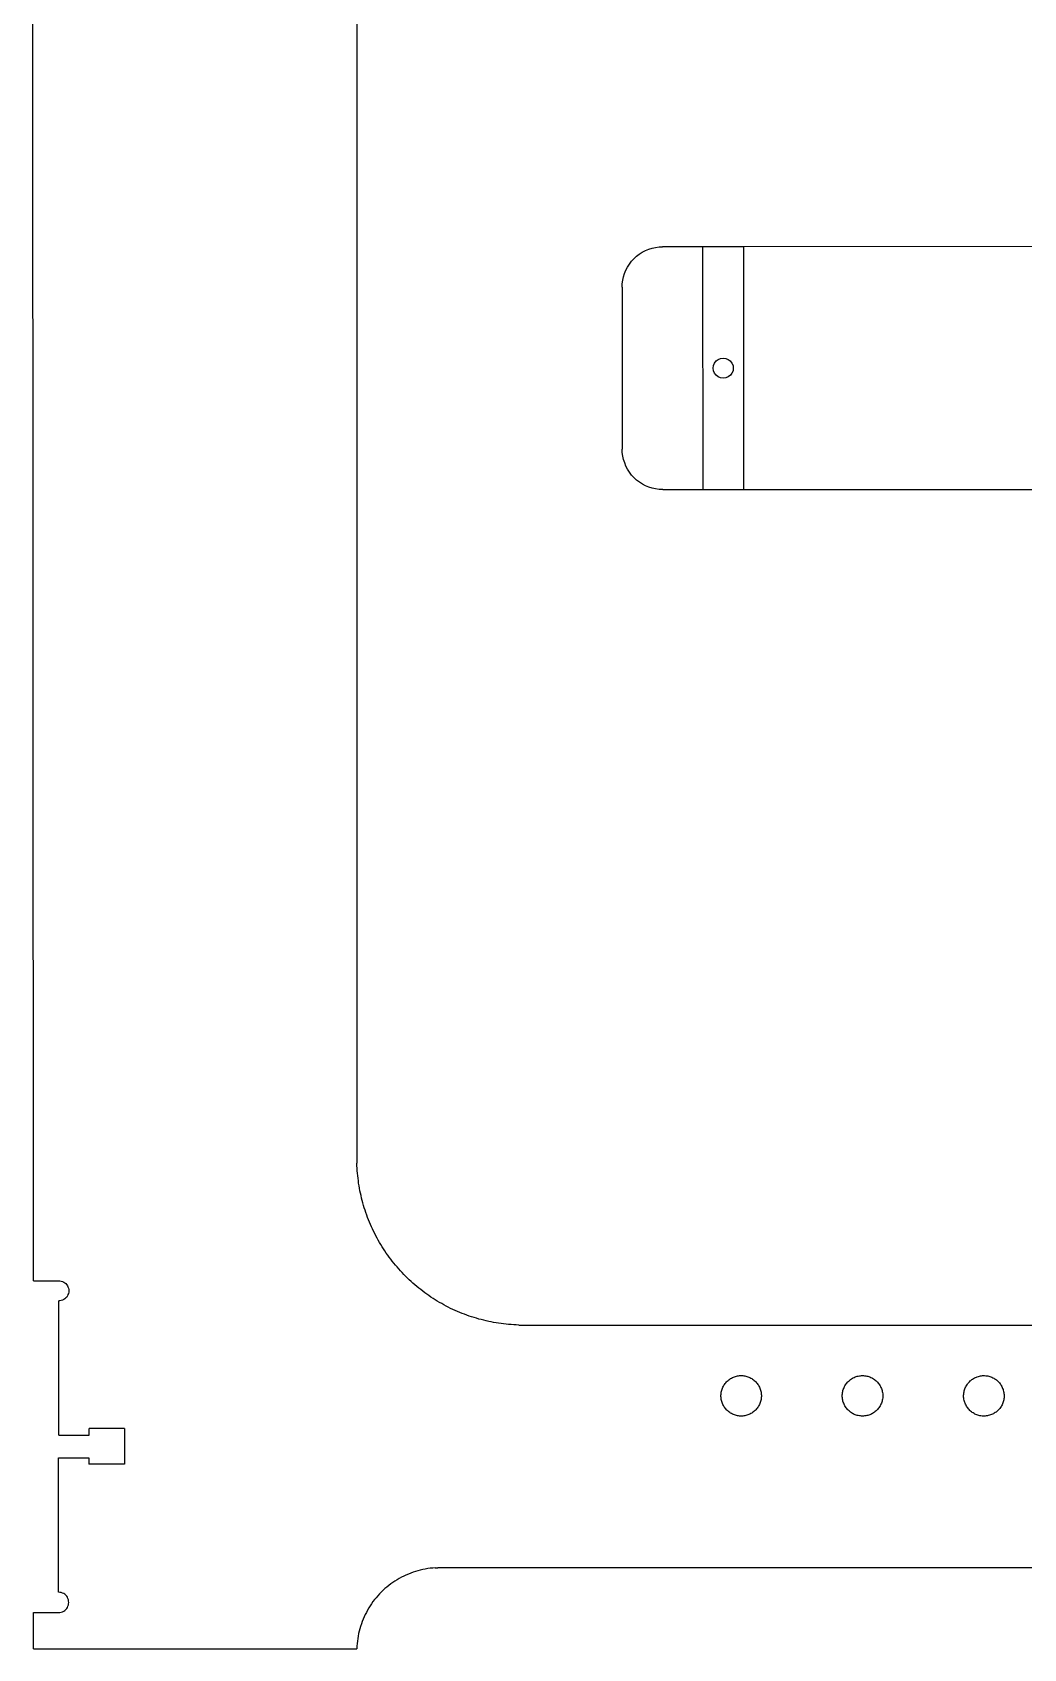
# Model space of a CAD drawing. Extents: x -72 to 72, y -22 to 22.
# Drawn here: x 28.6 to 40.85, y -22 to -2.02 of the extents above; entities that cross this region are included whole.
import ezdxf

# ---------------------------------------------------------------- set-up
doc = ezdxf.new("R2010")
doc.units = 0
doc.header["$MEASUREMENT"] = 0
doc.layers.get('0').update_dxf_attribs({"linetype": 'CONTINUOUS'})

msp = doc.modelspace()

# ---------------------------------------------------------------- linework, layer by layer
for p, q in [((32.612, 16.001), (32.609, -15.999)), ((28.61, -17.452), (28.597, 14.203)), ((36.034, -4.821), (36.066, -4.791)), ((36.066, -4.791), (36.1, -4.764)), ((36.1, -4.764), (36.137, -4.741)), ((36.137, -4.741), (36.176, -4.721)), ((36.176, -4.721), (36.216, -4.704)), ((36.216, -4.704), (36.258, -4.691)), ((36.258, -4.691), (36.3, -4.682)), ((36.3, -4.682), (36.344, -4.676)), ((36.344, -4.676), (36.387, -4.674)), ((36.887, -4.674), (36.387, -4.674)), ((37.387, -4.673), (36.887, -4.674)), ((36.888, -7.674), (36.887, -4.674)), ((45.387, -4.67), (37.387, -4.673)), ((37.387, -4.673), (37.388, -7.673)), ((35.917, -5.003), (35.934, -4.963)), ((35.934, -4.963), (35.954, -4.924)), ((35.954, -4.924), (35.978, -4.887)), ((35.978, -4.887), (36.004, -4.853)), ((36.004, -4.853), (36.034, -4.821)), ((35.887, -5.174), (35.889, -5.131)), ((35.887, -5.174), (35.888, -7.174)), ((35.889, -5.131), (35.895, -5.087)), ((35.895, -5.087), (35.904, -5.045)), ((35.904, -5.045), (35.917, -5.003)), ((37.012, -6.174), (37.016, -6.141)), ((37.016, -6.206), (37.012, -6.174)), ((37.016, -6.141), (37.029, -6.111)), ((37.029, -6.111), (37.049, -6.085)), ((37.049, -6.085), (37.075, -6.065)), ((37.075, -6.065), (37.105, -6.053)), ((37.105, -6.053), (37.137, -6.049)), ((37.137, -6.049), (37.169, -6.053)), ((37.169, -6.053), (37.2, -6.065)), ((37.2, -6.065), (37.225, -6.085)), ((37.225, -6.085), (37.245, -6.111)), ((37.245, -6.111), (37.258, -6.141)), ((37.258, -6.141), (37.262, -6.174)), ((37.262, -6.174), (37.258, -6.206)), ((37.029, -6.236), (37.016, -6.206)), ((37.049, -6.262), (37.029, -6.236)), ((37.075, -6.282), (37.049, -6.262)), ((37.105, -6.294), (37.075, -6.282)), ((37.137, -6.299), (37.105, -6.294)), ((37.17, -6.294), (37.137, -6.299)), ((37.2, -6.282), (37.17, -6.294)), ((37.226, -6.262), (37.2, -6.282)), ((37.245, -6.236), (37.226, -6.262)), ((37.258, -6.206), (37.245, -6.236)), ((35.89, -7.218), (35.888, -7.174)), ((35.896, -7.261), (35.89, -7.218)), ((35.905, -7.304), (35.896, -7.261)), ((35.919, -7.345), (35.905, -7.304)), ((35.935, -7.385), (35.919, -7.345)), ((35.955, -7.424), (35.935, -7.385)), ((35.979, -7.461), (35.955, -7.424)), ((36.005, -7.495), (35.979, -7.461)), ((36.035, -7.528), (36.005, -7.495)), ((36.067, -7.557), (36.035, -7.528)), ((36.102, -7.584), (36.067, -7.557)), ((36.139, -7.607), (36.102, -7.584)), ((36.177, -7.627), (36.139, -7.607)), ((36.218, -7.644), (36.177, -7.627)), ((36.259, -7.657), (36.218, -7.644)), ((36.302, -7.666), (36.259, -7.657)), ((36.345, -7.672), (36.302, -7.666)), ((36.389, -7.674), (36.345, -7.672)), ((36.389, -7.674), (36.888, -7.674)), ((36.888, -7.674), (37.388, -7.673)), ((37.388, -7.673), (45.388, -7.67)), ((32.61, -16.03), (32.609, -15.999)), ((32.612, -16.061), (32.61, -16.03)), ((32.614, -16.092), (32.612, -16.061)), ((32.616, -16.123), (32.614, -16.092)), ((32.619, -16.155), (32.616, -16.123)), ((32.623, -16.185), (32.619, -16.155)), ((32.627, -16.216), (32.623, -16.185)), ((32.631, -16.247), (32.627, -16.216)), ((32.636, -16.278), (32.631, -16.247)), ((32.641, -16.309), (32.636, -16.278)), ((32.647, -16.339), (32.641, -16.309)), ((32.654, -16.37), (32.647, -16.339)), ((32.66, -16.4), (32.654, -16.37)), ((32.667, -16.431), (32.66, -16.4)), ((32.675, -16.461), (32.667, -16.431)), ((32.683, -16.491), (32.675, -16.461)), ((32.692, -16.521), (32.683, -16.491)), ((32.701, -16.551), (32.692, -16.521)), ((32.71, -16.581), (32.701, -16.551)), ((32.72, -16.61), (32.71, -16.581)), ((32.73, -16.64), (32.72, -16.61)), ((32.741, -16.669), (32.73, -16.64)), ((32.753, -16.698), (32.741, -16.669)), ((32.764, -16.727), (32.753, -16.698)), ((32.776, -16.756), (32.764, -16.727)), ((32.789, -16.784), (32.776, -16.756)), ((32.802, -16.812), (32.789, -16.784)), ((32.815, -16.841), (32.802, -16.812)), ((32.829, -16.869), (32.815, -16.841)), ((32.843, -16.896), (32.829, -16.869)), ((32.858, -16.924), (32.843, -16.896)), ((32.873, -16.951), (32.858, -16.924)), ((32.889, -16.978), (32.873, -16.951)), ((32.905, -17.005), (32.889, -16.978)), ((32.921, -17.032), (32.905, -17.005)), ((32.938, -17.058), (32.921, -17.032)), ((32.955, -17.084), (32.938, -17.058)), ((32.972, -17.11), (32.955, -17.084)), ((32.99, -17.135), (32.972, -17.11)), ((33.008, -17.16), (32.99, -17.135)), ((33.027, -17.185), (33.008, -17.16)), ((33.046, -17.21), (33.027, -17.185)), ((33.065, -17.235), (33.046, -17.21)), ((33.085, -17.259), (33.065, -17.235)), ((33.105, -17.282), (33.085, -17.259)), ((33.126, -17.306), (33.105, -17.282)), ((33.147, -17.329), (33.126, -17.306)), ((33.168, -17.352), (33.147, -17.329)), ((33.189, -17.375), (33.168, -17.352)), ((33.211, -17.397), (33.189, -17.375)), ((28.61, -17.452), (28.923, -17.452)), ((28.923, -17.452), (28.939, -17.453)), ((28.939, -17.453), (28.955, -17.456)), ((28.955, -17.456), (28.97, -17.461)), ((28.97, -17.461), (28.985, -17.468)), ((28.985, -17.468), (28.999, -17.477)), ((28.999, -17.477), (29.011, -17.488)), ((29.011, -17.488), (29.022, -17.501)), ((29.022, -17.501), (29.031, -17.514)), ((29.031, -17.514), (29.038, -17.529)), ((29.038, -17.529), (29.043, -17.544)), ((29.043, -17.544), (29.047, -17.56)), ((29.047, -17.56), (29.048, -17.577)), ((29.048, -17.577), (29.047, -17.593)), ((33.234, -17.419), (33.211, -17.397)), ((33.256, -17.44), (33.234, -17.419)), ((33.279, -17.461), (33.256, -17.44)), ((33.302, -17.482), (33.279, -17.461)), ((33.326, -17.503), (33.302, -17.482)), ((33.349, -17.523), (33.326, -17.503)), ((33.374, -17.543), (33.349, -17.523)), ((33.398, -17.562), (33.374, -17.543)), ((33.423, -17.581), (33.398, -17.562)), ((28.939, -17.701), (28.923, -17.702)), ((28.923, -19.361), (28.923, -17.702)), ((28.955, -17.697), (28.939, -17.701)), ((28.97, -17.692), (28.955, -17.697)), ((28.985, -17.685), (28.97, -17.692)), ((28.999, -17.676), (28.985, -17.685)), ((29.011, -17.665), (28.999, -17.676)), ((29.022, -17.653), (29.011, -17.665)), ((29.031, -17.639), (29.022, -17.653)), ((29.038, -17.624), (29.031, -17.639)), ((29.043, -17.609), (29.038, -17.624)), ((29.047, -17.593), (29.043, -17.609)), ((33.448, -17.6), (33.423, -17.581)), ((33.473, -17.618), (33.448, -17.6)), ((33.498, -17.636), (33.473, -17.618)), ((33.524, -17.653), (33.498, -17.636)), ((33.55, -17.671), (33.524, -17.653)), ((33.577, -17.687), (33.55, -17.671)), ((33.603, -17.704), (33.577, -17.687)), ((33.63, -17.72), (33.603, -17.704)), ((33.657, -17.735), (33.63, -17.72)), ((33.684, -17.75), (33.657, -17.735)), ((33.712, -17.765), (33.684, -17.75)), ((33.739, -17.779), (33.712, -17.765)), ((33.767, -17.793), (33.739, -17.779)), ((33.796, -17.806), (33.767, -17.793)), ((33.824, -17.819), (33.796, -17.806)), ((33.852, -17.832), (33.824, -17.819)), ((33.881, -17.844), (33.852, -17.832)), ((33.91, -17.856), (33.881, -17.844)), ((33.939, -17.867), (33.91, -17.856)), ((33.968, -17.878), (33.939, -17.867)), ((33.998, -17.888), (33.968, -17.878)), ((34.027, -17.898), (33.998, -17.888)), ((34.057, -17.907), (34.027, -17.898)), ((34.087, -17.916), (34.057, -17.907)), ((34.117, -17.925), (34.087, -17.916)), ((34.147, -17.933), (34.117, -17.925)), ((34.177, -17.941), (34.147, -17.933)), ((34.208, -17.948), (34.177, -17.941)), ((34.238, -17.955), (34.208, -17.948)), ((34.269, -17.961), (34.238, -17.955)), ((34.299, -17.967), (34.269, -17.961)), ((34.33, -17.972), (34.299, -17.967)), ((34.361, -17.977), (34.33, -17.972)), ((34.392, -17.981), (34.361, -17.977)), ((34.423, -17.985), (34.392, -17.981)), ((34.453, -17.989), (34.423, -17.985)), ((34.485, -17.992), (34.453, -17.989)), ((34.516, -17.994), (34.485, -17.992)), ((34.547, -17.996), (34.516, -17.994)), ((34.578, -17.998), (34.547, -17.996)), ((34.609, -17.999), (34.578, -17.998)), ((34.609, -17.999), (52.359, -18)), ((37.128, -18.779), (37.133, -18.767)), ((37.133, -18.767), (37.139, -18.755)), ((37.139, -18.755), (37.146, -18.744)), ((37.146, -18.744), (37.153, -18.733)), ((37.153, -18.733), (37.161, -18.722)), ((37.161, -18.722), (37.169, -18.712)), ((37.169, -18.712), (37.178, -18.702)), ((37.178, -18.702), (37.187, -18.693)), ((37.187, -18.693), (37.197, -18.684)), ((37.197, -18.684), (37.207, -18.676)), ((37.207, -18.676), (37.217, -18.668)), ((37.217, -18.668), (37.228, -18.661)), ((37.228, -18.661), (37.24, -18.655)), ((37.24, -18.655), (37.251, -18.649)), ((37.251, -18.649), (37.263, -18.643)), ((37.263, -18.643), (37.275, -18.639)), ((37.275, -18.639), (37.288, -18.635)), ((37.288, -18.635), (37.301, -18.631)), ((37.301, -18.631), (37.313, -18.629)), ((37.313, -18.629), (37.326, -18.626)), ((37.326, -18.626), (37.339, -18.625)), ((37.339, -18.625), (37.352, -18.624)), ((37.352, -18.624), (37.365, -18.624)), ((37.365, -18.624), (37.379, -18.625)), ((37.379, -18.625), (37.392, -18.626)), ((37.392, -18.626), (37.405, -18.629)), ((37.405, -18.629), (37.417, -18.631)), ((37.417, -18.631), (37.43, -18.635)), ((37.43, -18.635), (37.442, -18.639)), ((37.442, -18.639), (37.455, -18.643)), ((37.455, -18.643), (37.467, -18.649)), ((37.467, -18.649), (37.478, -18.655)), ((37.478, -18.655), (37.49, -18.661)), ((37.49, -18.661), (37.501, -18.668)), ((37.501, -18.668), (37.511, -18.676)), ((37.511, -18.676), (37.521, -18.684)), ((37.521, -18.684), (37.531, -18.693)), ((37.531, -18.693), (37.54, -18.702)), ((37.54, -18.702), (37.549, -18.712)), ((37.549, -18.712), (37.557, -18.722)), ((37.557, -18.722), (37.565, -18.733)), ((37.565, -18.733), (37.572, -18.744)), ((37.572, -18.744), (37.579, -18.755)), ((37.579, -18.755), (37.585, -18.767)), ((37.585, -18.767), (37.59, -18.779)), ((38.626, -18.785), (38.631, -18.773)), ((38.631, -18.773), (38.636, -18.761)), ((38.636, -18.761), (38.642, -18.749)), ((38.642, -18.749), (38.649, -18.738)), ((38.649, -18.738), (38.657, -18.727)), ((38.657, -18.727), (38.665, -18.717)), ((38.665, -18.717), (38.673, -18.707)), ((38.673, -18.707), (38.682, -18.698)), ((38.682, -18.698), (38.692, -18.689)), ((38.692, -18.689), (38.702, -18.68)), ((38.702, -18.68), (38.712, -18.672)), ((38.712, -18.672), (38.723, -18.665)), ((38.723, -18.665), (38.734, -18.658)), ((38.734, -18.658), (38.745, -18.652)), ((38.745, -18.652), (38.757, -18.646)), ((38.757, -18.646), (38.769, -18.641)), ((38.769, -18.641), (38.782, -18.637)), ((38.782, -18.637), (38.794, -18.633)), ((38.794, -18.633), (38.807, -18.63)), ((38.807, -18.63), (38.82, -18.628)), ((38.82, -18.628), (38.833, -18.626)), ((38.833, -18.626), (38.846, -18.625)), ((38.846, -18.625), (38.859, -18.624)), ((38.859, -18.624), (38.872, -18.625)), ((38.872, -18.625), (38.885, -18.626)), ((38.885, -18.626), (38.898, -18.628)), ((38.898, -18.628), (38.911, -18.63)), ((38.911, -18.63), (38.924, -18.633)), ((38.924, -18.633), (38.936, -18.637)), ((38.936, -18.637), (38.949, -18.641)), ((38.949, -18.641), (38.961, -18.646)), ((38.961, -18.646), (38.972, -18.652)), ((38.972, -18.652), (38.984, -18.658)), ((38.984, -18.658), (38.995, -18.665)), ((38.995, -18.665), (39.006, -18.672)), ((39.006, -18.672), (39.016, -18.68)), ((39.016, -18.68), (39.026, -18.689)), ((39.026, -18.689), (39.036, -18.698)), ((39.036, -18.698), (39.045, -18.707)), ((39.045, -18.707), (39.053, -18.717)), ((39.053, -18.717), (39.061, -18.727)), ((39.061, -18.727), (39.069, -18.738)), ((39.069, -18.738), (39.075, -18.749)), ((39.075, -18.749), (39.082, -18.761)), ((39.082, -18.761), (39.087, -18.773)), ((39.087, -18.773), (39.092, -18.785)), ((40.124, -18.788), (40.129, -18.776)), ((40.129, -18.776), (40.135, -18.764)), ((40.135, -18.764), (40.141, -18.753)), ((40.141, -18.753), (40.147, -18.741)), ((40.147, -18.741), (40.155, -18.73)), ((40.155, -18.73), (40.162, -18.72)), ((40.162, -18.72), (40.171, -18.71)), ((40.171, -18.71), (40.18, -18.7)), ((40.18, -18.7), (40.189, -18.691)), ((40.189, -18.691), (40.199, -18.683)), ((40.199, -18.683), (40.209, -18.674)), ((40.209, -18.674), (40.22, -18.667)), ((40.22, -18.667), (40.231, -18.66)), ((40.231, -18.66), (40.242, -18.653)), ((40.242, -18.653), (40.254, -18.648)), ((40.254, -18.648), (40.266, -18.642)), ((40.266, -18.642), (40.278, -18.638)), ((40.278, -18.638), (40.291, -18.634)), ((40.291, -18.634), (40.303, -18.631)), ((40.303, -18.631), (40.316, -18.628)), ((40.316, -18.628), (40.329, -18.626)), ((40.329, -18.626), (40.342, -18.625)), ((40.342, -18.625), (40.355, -18.625)), ((40.355, -18.625), (40.368, -18.625)), ((40.368, -18.625), (40.382, -18.626)), ((40.382, -18.626), (40.395, -18.627)), ((40.395, -18.627), (40.407, -18.629)), ((40.407, -18.629), (40.42, -18.632)), ((40.42, -18.632), (40.433, -18.636)), ((40.433, -18.636), (40.445, -18.64)), ((40.445, -18.64), (40.457, -18.645)), ((40.457, -18.645), (40.469, -18.65)), ((40.469, -18.65), (40.481, -18.656)), ((40.481, -18.656), (40.492, -18.663)), ((40.492, -18.663), (40.503, -18.67)), ((40.503, -18.67), (40.513, -18.678)), ((40.513, -18.678), (40.524, -18.686)), ((40.524, -18.686), (40.533, -18.695)), ((40.533, -18.695), (40.542, -18.705)), ((40.542, -18.705), (40.551, -18.714)), ((40.551, -18.714), (40.559, -18.725)), ((40.559, -18.725), (40.567, -18.735)), ((40.567, -18.735), (40.574, -18.746)), ((40.574, -18.746), (40.58, -18.758)), ((40.58, -18.758), (40.586, -18.77)), ((40.586, -18.77), (40.591, -18.782)), ((37.109, -18.868), (37.11, -18.855)), ((37.109, -18.881), (37.109, -18.868)), ((37.11, -18.894), (37.109, -18.881)), ((37.11, -18.855), (37.111, -18.842)), ((37.111, -18.907), (37.11, -18.894)), ((37.111, -18.842), (37.113, -18.829)), ((37.113, -18.92), (37.111, -18.907)), ((37.113, -18.829), (37.116, -18.816)), ((37.116, -18.933), (37.113, -18.92)), ((37.116, -18.816), (37.119, -18.803)), ((37.119, -18.945), (37.116, -18.933)), ((37.119, -18.803), (37.123, -18.791)), ((37.123, -18.958), (37.119, -18.945)), ((37.123, -18.791), (37.128, -18.779)), ((37.128, -18.97), (37.123, -18.958)), ((37.133, -18.982), (37.128, -18.97)), ((37.59, -18.97), (37.585, -18.982)), ((37.59, -18.779), (37.595, -18.791)), ((37.595, -18.958), (37.59, -18.97)), ((37.595, -18.791), (37.599, -18.803)), ((37.599, -18.945), (37.595, -18.958)), ((37.599, -18.803), (37.602, -18.816)), ((37.602, -18.933), (37.599, -18.945)), ((37.602, -18.816), (37.605, -18.829)), ((37.605, -18.92), (37.602, -18.933)), ((37.605, -18.829), (37.607, -18.842)), ((37.607, -18.907), (37.605, -18.92)), ((37.607, -18.842), (37.608, -18.855)), ((37.608, -18.894), (37.607, -18.907)), ((37.608, -18.855), (37.609, -18.868)), ((37.609, -18.881), (37.608, -18.894)), ((37.609, -18.868), (37.609, -18.881)), ((38.609, -18.861), (38.61, -18.848)), ((38.609, -18.874), (38.609, -18.861)), ((38.609, -18.888), (38.609, -18.874)), ((38.61, -18.901), (38.609, -18.888)), ((38.61, -18.848), (38.612, -18.835)), ((38.612, -18.914), (38.61, -18.901)), ((38.612, -18.835), (38.614, -18.822)), ((38.614, -18.926), (38.612, -18.914)), ((38.614, -18.822), (38.617, -18.81)), ((38.617, -18.939), (38.614, -18.926)), ((38.617, -18.81), (38.621, -18.797)), ((38.621, -18.952), (38.617, -18.939)), ((38.621, -18.797), (38.626, -18.785)), ((38.626, -18.964), (38.621, -18.952)), ((38.631, -18.976), (38.626, -18.964)), ((38.636, -18.988), (38.631, -18.976)), ((39.087, -18.976), (39.082, -18.988)), ((39.092, -18.964), (39.087, -18.976)), ((39.092, -18.785), (39.097, -18.797)), ((39.097, -18.952), (39.092, -18.964)), ((39.097, -18.797), (39.1, -18.81)), ((39.1, -18.939), (39.097, -18.952)), ((39.1, -18.81), (39.103, -18.822)), ((39.103, -18.926), (39.1, -18.939)), ((39.103, -18.822), (39.106, -18.835)), ((39.106, -18.914), (39.103, -18.926)), ((39.106, -18.835), (39.108, -18.848)), ((39.108, -18.901), (39.106, -18.914)), ((39.108, -18.848), (39.109, -18.861)), ((39.109, -18.888), (39.108, -18.901)), ((39.109, -18.861), (39.109, -18.874)), ((39.109, -18.874), (39.109, -18.888)), ((40.109, -18.865), (40.11, -18.852)), ((40.109, -18.878), (40.109, -18.865)), ((40.109, -18.891), (40.109, -18.878)), ((40.111, -18.904), (40.109, -18.891)), ((40.11, -18.852), (40.111, -18.839)), ((40.111, -18.839), (40.114, -18.826)), ((40.113, -18.917), (40.111, -18.904)), ((40.115, -18.93), (40.113, -18.917)), ((40.114, -18.826), (40.117, -18.813)), ((40.118, -18.943), (40.115, -18.93)), ((40.117, -18.813), (40.12, -18.801)), ((40.122, -18.955), (40.118, -18.943)), ((40.12, -18.801), (40.124, -18.788)), ((40.127, -18.967), (40.122, -18.955)), ((40.132, -18.979), (40.127, -18.967)), ((40.589, -18.973), (40.583, -18.985)), ((40.594, -18.961), (40.589, -18.973)), ((40.591, -18.782), (40.596, -18.794)), ((40.598, -18.948), (40.594, -18.961)), ((40.596, -18.794), (40.599, -18.806)), ((40.601, -18.936), (40.598, -18.948)), ((40.599, -18.806), (40.603, -18.819)), ((40.604, -18.923), (40.601, -18.936)), ((40.603, -18.819), (40.605, -18.832)), ((40.606, -18.91), (40.604, -18.923)), ((40.605, -18.832), (40.607, -18.845)), ((40.608, -18.897), (40.606, -18.91)), ((40.607, -18.845), (40.608, -18.858)), ((40.608, -18.858), (40.609, -18.871)), ((40.609, -18.884), (40.608, -18.897)), ((40.609, -18.871), (40.609, -18.884)), ((37.139, -18.994), (37.133, -18.982)), ((37.146, -19.005), (37.139, -18.994)), ((37.153, -19.016), (37.146, -19.005)), ((37.161, -19.027), (37.153, -19.016)), ((37.169, -19.037), (37.161, -19.027)), ((37.178, -19.046), (37.169, -19.037)), ((37.187, -19.056), (37.178, -19.046)), ((37.197, -19.064), (37.187, -19.056)), ((37.207, -19.073), (37.197, -19.064)), ((37.217, -19.08), (37.207, -19.073)), ((37.228, -19.087), (37.217, -19.08)), ((37.24, -19.094), (37.228, -19.087)), ((37.251, -19.1), (37.24, -19.094)), ((37.263, -19.105), (37.251, -19.1)), ((37.275, -19.11), (37.263, -19.105)), ((37.288, -19.114), (37.275, -19.11)), ((37.301, -19.117), (37.288, -19.114)), ((37.313, -19.12), (37.301, -19.117)), ((37.326, -19.122), (37.313, -19.12)), ((37.339, -19.124), (37.326, -19.122)), ((37.352, -19.124), (37.339, -19.124)), ((37.365, -19.124), (37.352, -19.124)), ((37.379, -19.124), (37.365, -19.124)), ((37.392, -19.122), (37.379, -19.124)), ((37.404, -19.12), (37.392, -19.122)), ((37.417, -19.117), (37.404, -19.12)), ((37.43, -19.114), (37.417, -19.117)), ((37.442, -19.11), (37.43, -19.114)), ((37.455, -19.105), (37.442, -19.11)), ((37.467, -19.1), (37.455, -19.105)), ((37.478, -19.094), (37.467, -19.1)), ((37.49, -19.087), (37.478, -19.094)), ((37.501, -19.08), (37.49, -19.087)), ((37.511, -19.073), (37.501, -19.08)), ((37.521, -19.064), (37.511, -19.073)), ((37.531, -19.056), (37.521, -19.064)), ((37.54, -19.046), (37.531, -19.056)), ((37.549, -19.037), (37.54, -19.046)), ((37.557, -19.027), (37.549, -19.037)), ((37.565, -19.016), (37.557, -19.027)), ((37.572, -19.005), (37.565, -19.016)), ((37.579, -18.994), (37.572, -19.005)), ((37.585, -18.982), (37.579, -18.994)), ((38.642, -18.999), (38.636, -18.988)), ((38.649, -19.011), (38.642, -18.999)), ((38.657, -19.021), (38.649, -19.011)), ((38.665, -19.032), (38.657, -19.021)), ((38.673, -19.042), (38.665, -19.032)), ((38.682, -19.051), (38.673, -19.042)), ((38.692, -19.06), (38.682, -19.051)), ((38.702, -19.069), (38.692, -19.06)), ((38.712, -19.077), (38.702, -19.069)), ((38.723, -19.084), (38.712, -19.077)), ((38.734, -19.091), (38.723, -19.084)), ((38.745, -19.097), (38.734, -19.091)), ((38.757, -19.103), (38.745, -19.097)), ((38.769, -19.108), (38.757, -19.103)), ((38.782, -19.112), (38.769, -19.108)), ((38.794, -19.116), (38.782, -19.112)), ((38.807, -19.119), (38.794, -19.116)), ((38.82, -19.121), (38.807, -19.119)), ((38.833, -19.123), (38.82, -19.121)), ((38.846, -19.124), (38.833, -19.123)), ((38.859, -19.124), (38.846, -19.124)), ((38.872, -19.124), (38.859, -19.124)), ((38.885, -19.123), (38.872, -19.124)), ((38.898, -19.121), (38.885, -19.123)), ((38.911, -19.119), (38.898, -19.121)), ((38.924, -19.116), (38.911, -19.119)), ((38.936, -19.112), (38.924, -19.116)), ((38.949, -19.108), (38.936, -19.112)), ((38.961, -19.103), (38.949, -19.108)), ((38.972, -19.097), (38.961, -19.103)), ((38.984, -19.091), (38.972, -19.097)), ((38.995, -19.084), (38.984, -19.091)), ((39.006, -19.077), (38.995, -19.084)), ((39.016, -19.069), (39.006, -19.077)), ((39.026, -19.06), (39.016, -19.069)), ((39.036, -19.051), (39.026, -19.06)), ((39.045, -19.042), (39.036, -19.051)), ((39.053, -19.032), (39.045, -19.042)), ((39.061, -19.021), (39.053, -19.032)), ((39.069, -19.011), (39.061, -19.021)), ((39.075, -18.999), (39.069, -19.011)), ((39.082, -18.988), (39.075, -18.999)), ((40.138, -18.991), (40.132, -18.979)), ((40.144, -19.003), (40.138, -18.991)), ((40.151, -19.014), (40.144, -19.003)), ((40.159, -19.024), (40.151, -19.014)), ((40.167, -19.035), (40.159, -19.024)), ((40.176, -19.044), (40.167, -19.035)), ((40.185, -19.054), (40.176, -19.044)), ((40.194, -19.063), (40.185, -19.054)), ((40.204, -19.071), (40.194, -19.063)), ((40.215, -19.079), (40.204, -19.071)), ((40.226, -19.086), (40.215, -19.079)), ((40.237, -19.093), (40.226, -19.086)), ((40.249, -19.099), (40.237, -19.093)), ((40.261, -19.104), (40.249, -19.099)), ((40.273, -19.109), (40.261, -19.104)), ((40.285, -19.113), (40.273, -19.109)), ((40.298, -19.117), (40.285, -19.113)), ((40.31, -19.12), (40.298, -19.117)), ((40.323, -19.122), (40.31, -19.12)), ((40.336, -19.124), (40.323, -19.122)), ((40.349, -19.124), (40.336, -19.124)), ((40.363, -19.124), (40.349, -19.124)), ((40.376, -19.124), (40.363, -19.124)), ((40.389, -19.123), (40.376, -19.124)), ((40.402, -19.121), (40.389, -19.123)), ((40.414, -19.118), (40.402, -19.121)), ((40.427, -19.115), (40.414, -19.118)), ((40.44, -19.111), (40.427, -19.115)), ((40.452, -19.107), (40.44, -19.111)), ((40.464, -19.101), (40.452, -19.107)), ((40.476, -19.096), (40.464, -19.101)), ((40.487, -19.089), (40.476, -19.096)), ((40.498, -19.082), (40.487, -19.089)), ((40.509, -19.075), (40.498, -19.082)), ((40.519, -19.067), (40.509, -19.075)), ((40.529, -19.058), (40.519, -19.067)), ((40.538, -19.049), (40.529, -19.058)), ((40.547, -19.039), (40.538, -19.049)), ((40.555, -19.029), (40.547, -19.039)), ((40.563, -19.019), (40.555, -19.029)), ((40.571, -19.008), (40.563, -19.019)), ((40.577, -18.996), (40.571, -19.008)), ((40.583, -18.985), (40.577, -18.996)), ((28.923, -19.361), (29.298, -19.361)), ((29.298, -19.361), (29.298, -19.28)), ((29.735, -19.28), (29.298, -19.28)), ((29.735, -19.28), (29.735, -19.718)), ((28.922, -19.642), (29.297, -19.642)), ((28.922, -21.302), (28.922, -19.642)), ((29.297, -19.642), (29.297, -19.717)), ((29.735, -19.718), (29.297, -19.717)), ((33.079, -21.163), (33.053, -21.181)), ((33.106, -21.147), (33.079, -21.163)), ((33.133, -21.131), (33.106, -21.147)), ((33.16, -21.116), (33.133, -21.131)), ((33.188, -21.102), (33.16, -21.116)), ((33.216, -21.089), (33.188, -21.102)), ((33.245, -21.077), (33.216, -21.089)), ((33.274, -21.065), (33.245, -21.077)), ((33.303, -21.055), (33.274, -21.065)), ((33.333, -21.045), (33.303, -21.055)), ((33.363, -21.036), (33.333, -21.045)), ((33.393, -21.028), (33.363, -21.036)), ((33.423, -21.021), (33.393, -21.028)), ((33.454, -21.015), (33.423, -21.021)), ((33.485, -21.01), (33.454, -21.015)), ((33.516, -21.006), (33.485, -21.01)), ((33.547, -21.003), (33.516, -21.006)), ((33.578, -21), (33.547, -21.003)), ((33.578, -21), (33.609, -20.999)), ((48.607, -21), (33.609, -20.999)), ((28.939, -21.303), (28.922, -21.302)), ((28.955, -21.306), (28.939, -21.303)), ((28.97, -21.311), (28.955, -21.306)), ((28.985, -21.318), (28.97, -21.311)), ((28.998, -21.327), (28.985, -21.318)), ((29.011, -21.338), (28.998, -21.327)), ((29.022, -21.351), (29.011, -21.338)), ((29.031, -21.364), (29.022, -21.351)), ((29.038, -21.379), (29.031, -21.364)), ((32.847, -21.369), (32.827, -21.393)), ((32.867, -21.346), (32.847, -21.369)), ((32.888, -21.322), (32.867, -21.346)), ((32.91, -21.3), (32.888, -21.322)), ((32.932, -21.278), (32.91, -21.3)), ((32.955, -21.257), (32.932, -21.278)), ((32.979, -21.237), (32.955, -21.257)), ((33.003, -21.217), (32.979, -21.237)), ((33.028, -21.199), (33.003, -21.217)), ((33.053, -21.181), (33.028, -21.199)), ((28.61, -21.999), (28.61, -21.552)), ((28.61, -21.552), (28.922, -21.552)), ((28.922, -21.552), (28.939, -21.551)), ((28.939, -21.551), (28.955, -21.547)), ((28.955, -21.547), (28.97, -21.542)), ((28.97, -21.542), (28.985, -21.535)), ((28.985, -21.535), (28.998, -21.526)), ((28.998, -21.526), (29.011, -21.515)), ((29.011, -21.515), (29.022, -21.503)), ((29.022, -21.503), (29.031, -21.489)), ((29.031, -21.489), (29.038, -21.474)), ((29.043, -21.394), (29.038, -21.379)), ((29.038, -21.474), (29.043, -21.459)), ((29.046, -21.41), (29.043, -21.394)), ((29.043, -21.459), (29.046, -21.443)), ((29.047, -21.427), (29.046, -21.41)), ((29.046, -21.443), (29.047, -21.427)), ((32.726, -21.55), (32.712, -21.578)), ((32.741, -21.523), (32.726, -21.55)), ((32.757, -21.496), (32.741, -21.523)), ((32.773, -21.47), (32.757, -21.496)), ((32.79, -21.444), (32.773, -21.47)), ((32.808, -21.418), (32.79, -21.444)), ((32.827, -21.393), (32.808, -21.418)), ((32.646, -21.753), (32.638, -21.783)), ((32.655, -21.723), (32.646, -21.753)), ((32.664, -21.693), (32.655, -21.723)), ((32.675, -21.664), (32.664, -21.693)), ((32.686, -21.635), (32.675, -21.664)), ((32.699, -21.606), (32.686, -21.635)), ((32.712, -21.578), (32.699, -21.606)), ((32.61, -21.968), (32.609, -21.999)), ((32.612, -21.937), (32.61, -21.968)), ((32.616, -21.906), (32.612, -21.937)), ((32.62, -21.875), (32.616, -21.906)), ((32.625, -21.844), (32.62, -21.875)), ((32.631, -21.813), (32.625, -21.844)), ((32.638, -21.783), (32.631, -21.813)), ((28.61, -21.999), (32.609, -21.999))]:
    msp.add_line(p, q)

doc.saveas('drawing.dxf')
